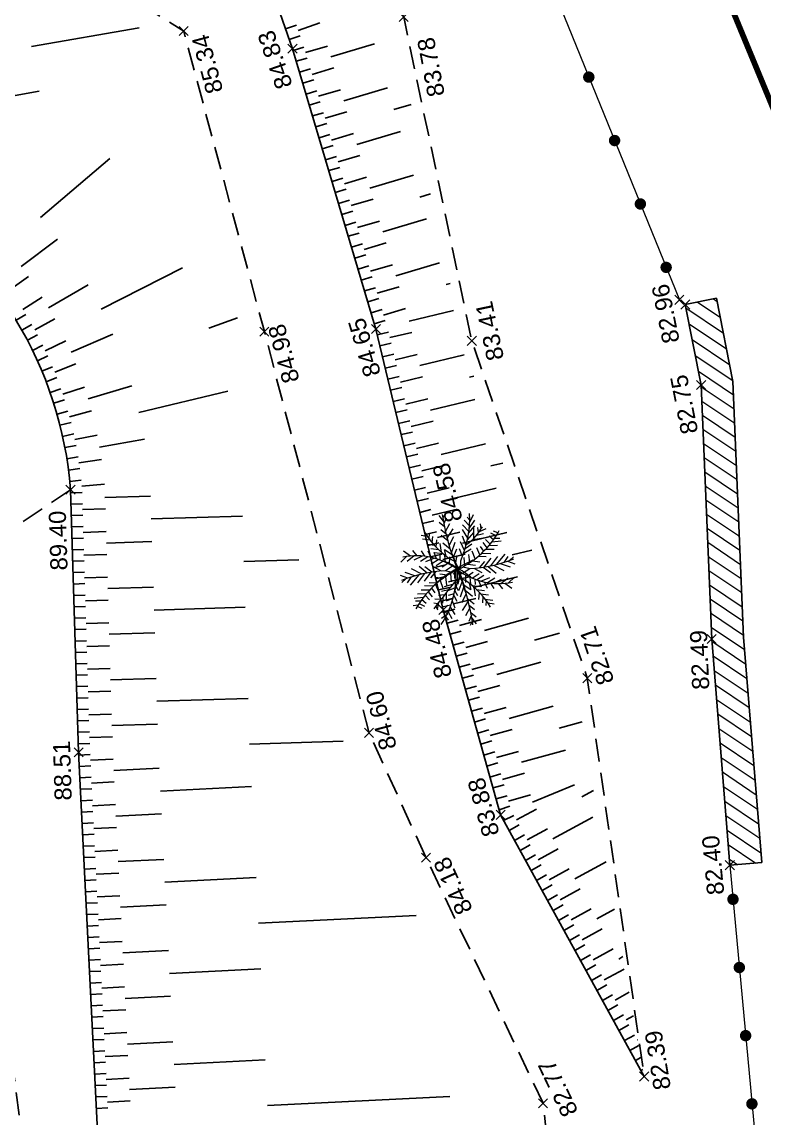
# Model space of a CAD drawing. Extents: x 947 to 1126, y 1788 to 2053.
# Drawn here: x 1051.36 to 1067.63, y 1962.64 to 1986.66 of the extents above; entities that cross this region are included whole.
import ezdxf

# ---------------------------------------------------------------- set-up
doc = ezdxf.new("R2010")
doc.units = 0
doc.header["$LTSCALE"] = 2.5
doc.header["$PDMODE"] = 3
doc.header["$PDSIZE"] = 0.1
doc.linetypes.add('CACH500', pattern=[0.3, 0.2, -0.1])
doc.linetypes.add('FANTOME', pattern=[63.5, 31.75, -6.35, 6.35, -6.35, 6.35, -6.35])
for name, color, linetype in [('Clotures_s', 7, 'Continuous'), ('F_Cadastre_application', 252, 'FANTOME'), ('T_Murs', 7, 'Continuous'), ('T_Talus_barbules', 32, 'Continuous'), ('T_Talus_crête', 34, 'Continuous'), ('T_Talus_Pied', 34, 'CACH500')]:
    doc.layers.add(name, color=color, linetype=linetype)
for name, color, linetype, lineweight in [('T_Clotures', 7, 'Continuous', 0), ('T_Murs_Hachures', 7, 'Continuous', 0), ('T_Végétaux', 65, 'Continuous', 0), ('TOPOALT', 7, 'Continuous', 0), ('TOPOJIS', 7, 'Continuous', 0)]:
    doc.layers.add(name, color=color, linetype=linetype, lineweight=lineweight)
doc.styles.add('Arial', font='arial.ttf')

# ---------------------------------------------------------------- blocks, each defined once
blk = doc.blocks.new('PointTopo')
at = {"color": 0}
blk.add_point((0, 0), dxfattribs=at)
at = {"layer": 'TOPOALT', "style": 'Arial'}
blk.add_attdef('ALT', (0.125, -0.125), '', height=0.375, dxfattribs=at)
blk = doc.blocks.new('v072')
at = {"color": 0, "linetype": 'Continuous'}
for p, q in [((-0.323, 1.124), (-0.277, 1.226)), ((0.263, 1.025), (0.351, 1.207)), ((-0.289, 0.941), (-0.406, 1.036)), ((-0.313, 1.066), (-0.405, 1.19)), ((-0.301, 1), (-0.246, 1.134)), ((-0.266, 0.834), (-0.173, 1.014)), ((0.246, 0.838), (0.105, 0.983)), ((0.259, 0.962), (0.146, 1.088)), ((0.265, 1.088), (0.209, 1.151)), ((0.24, 0.797), (0.377, 0.962)), ((0.253, 0.901), (0.377, 1.088)), ((0.515, 0.892), (0.502, 1.004)), ((-0.661, 0.726), (-0.801, 0.749)), ((-0.627, 0.68), (-0.615, 0.786)), ((-0.555, 0.588), (-0.547, 0.729)), ((-0.253, 0.777), (-0.37, 0.871)), ((-0.216, 0.633), (-0.359, 0.746)), ((-0.231, 0.69), (-0.099, 0.894)), ((-0.186, 0.527), (-0.085, 0.728)), ((0.223, 0.692), (0.105, 0.879)), ((0.184, 0.524), (0.105, 0.732)), ((0.214, 0.652), (0.356, 0.816)), ((0.357, 0.689), (0.354, 0.935)), ((0.417, 0.755), (0.565, 0.795)), ((0.456, 0.804), (0.439, 0.921)), ((0.48, 0.838), (0.628, 0.9)), ((0.784, 0.655), (0.692, 0.733)), ((0.843, 0.742), (0.728, 0.799)), ((0.883, 0.806), (0.787, 0.846)), ((0.866, 0.777), (0.977, 0.79)), ((-0.599, 0.643), (-0.772, 0.667)), ((-0.502, 0.528), (-0.678, 0.55)), ((-0.473, 0.497), (-0.456, 0.653)), ((-0.355, 0.383), (-0.386, 0.575)), ((-0.163, 0.448), (-0.324, 0.581)), ((-0.136, 0.366), (-0.053, 0.604)), ((0.152, 0.417), (0.063, 0.607)), ((0.165, 0.461), (0.314, 0.565)), ((0.326, 0.658), (0.523, 0.69)), ((0.574, 0.407), (0.502, 0.506)), ((0.645, 0.482), (0.557, 0.595)), ((0.713, 0.561), (0.614, 0.663)), ((0.684, 0.527), (0.877, 0.539)), ((0.749, 0.608), (0.953, 0.629)), ((0.809, 0.69), (0.927, 0.69)), ((-1.118, 0.288), (-1.246, 0.167)), ((-1.034, 0.298), (-1.189, 0.408)), ((-0.95, 0.303), (-1.107, 0.176)), ((-0.887, 0.304), (-0.982, 0.418)), ((-0.78, 0.299), (-0.963, 0.21)), ((-0.654, 0.284), (-0.814, 0.181)), ((-0.719, 0.293), (-0.792, 0.414)), ((-0.505, 0.251), (-0.708, 0.169)), ((-0.588, 0.271), (-0.645, 0.406)), ((-0.409, 0.433), (-0.586, 0.453)), ((-0.46, 0.238), (-0.516, 0.375)), ((-0.31, 0.344), (-0.514, 0.369)), ((-0.38, 0.21), (-0.385, 0.323)), ((-0.123, 0.328), (-0.29, 0.437)), ((-0.252, 0.297), (-0.287, 0.435)), ((-0.268, 0.163), (-0.279, 0.312)), ((-0.175, 0.115), (-0.171, 0.279)), ((-0.1, 0.261), (-0.019, 0.46)), ((-0.047, 0.117), (-0.007, 0.314)), ((0.107, 0.292), (0.042, 0.46)), ((0.133, 0.361), (0.293, 0.46)), ((0.158, 0.083), (0.145, 0.265)), ((0.269, 0.154), (0.244, 0.336)), ((0.383, 0.237), (0.321, 0.406)), ((0.486, 0.323), (0.42, 0.478)), ((0.454, 0.296), (0.626, 0.286)), ((0.532, 0.365), (0.725, 0.357)), ((0.584, 0.058), (0.734, 0.253)), ((0.615, 0.449), (0.801, 0.448)), ((0.73, 0.085), (0.878, 0.287)), ((0.852, 0.113), (1.041, 0.343)), ((1.018, 0.16), (1.109, 0.286)), ((1.139, 0.2), (1.225, 0.28)), ((-0.788, -0.098), (-1.01, 0.017)), ((-0.666, -0.073), (-0.846, 0.073)), ((-0.563, -0.055), (-0.72, 0.063)), ((-0.415, 0.223), (-0.577, 0.118)), ((-0.354, -0.03), (-0.53, 0.059)), ((-0.318, 0.186), (-0.469, 0.085)), ((-0.216, 0.137), (-0.341, 0.054)), ((-0.11, 0.077), (-0.264, -0.025)), ((-0.075, 0.19), (-0.172, 0.237)), ((0.066, 0.033), (0.067, 0.195)), ((0.11, -0.077), (0.264, 0.025)), ((0.117, 0.06), (0.271, 0.024)), ((0.221, 0.123), (0.391, 0.097)), ((0.322, 0.191), (0.489, 0.169)), ((0.354, 0.03), (0.53, -0.059)), ((0.48, 0.043), (0.593, 0.178)), ((0.563, 0.055), (0.72, -0.063)), ((0.666, 0.073), (0.846, -0.073)), ((0.788, 0.098), (1.01, -0.017)), ((0.935, 0.135), (1.15, 0.059)), ((1.091, 0.183), (1.25, 0.131)), ((-1.091, -0.183), (-1.25, -0.131)), ((-1.139, -0.2), (-1.225, -0.28)), ((-0.935, -0.135), (-1.15, -0.059)), ((-1.018, -0.16), (-1.109, -0.286)), ((-0.852, -0.113), (-1.041, -0.343)), ((-0.73, -0.085), (-0.878, -0.287)), ((-0.584, -0.058), (-0.734, -0.253)), ((-0.48, -0.043), (-0.593, -0.178)), ((-0.322, -0.191), (-0.489, -0.169)), ((-0.221, -0.123), (-0.391, -0.097)), ((-0.383, -0.237), (-0.321, -0.406)), ((-0.117, -0.06), (-0.271, -0.024)), ((-0.269, -0.154), (-0.244, -0.336)), ((-0.158, -0.083), (-0.145, -0.265)), ((-0.066, -0.033), (-0.067, -0.195)), ((0.047, -0.117), (0.007, -0.314)), ((0.075, -0.19), (0.172, -0.237)), ((0.175, -0.115), (0.171, -0.279)), ((0.216, -0.137), (0.341, -0.054)), ((0.268, -0.163), (0.279, -0.312)), ((0.318, -0.186), (0.469, -0.085)), ((0.38, -0.21), (0.385, -0.323)), ((0.415, -0.223), (0.577, -0.118)), ((0.46, -0.238), (0.516, -0.375)), ((0.505, -0.251), (0.708, -0.169)), ((0.654, -0.284), (0.814, -0.181)), ((0.78, -0.299), (0.963, -0.21)), ((0.95, -0.303), (1.107, -0.176)), ((1.118, -0.288), (1.246, -0.167)), ((-0.615, -0.449), (-0.801, -0.448)), ((-0.532, -0.365), (-0.725, -0.357)), ((-0.454, -0.296), (-0.626, -0.286)), ((-0.574, -0.407), (-0.502, -0.506)), ((-0.486, -0.323), (-0.42, -0.478)), ((-0.203, -0.444), (-0.356, -0.481)), ((-0.113, -0.328), (-0.293, -0.377)), ((-0.053, -0.399), (-0.218, -0.463)), ((-0.063, -0.46), (0, -0.565)), ((0.136, -0.366), (0.053, -0.604)), ((0.123, -0.328), (0.29, -0.437)), ((0.163, -0.448), (0.324, -0.581)), ((0.252, -0.297), (0.287, -0.435)), ((0.31, -0.344), (0.513, -0.369)), ((0.355, -0.383), (0.386, -0.575)), ((0.409, -0.433), (0.586, -0.453)), ((0.588, -0.271), (0.645, -0.406)), ((0.719, -0.293), (0.792, -0.414)), ((0.887, -0.304), (0.982, -0.418)), ((1.034, -0.298), (1.189, -0.408)), ((-0.749, -0.608), (-0.953, -0.629)), ((-0.809, -0.69), (-0.927, -0.69)), ((-0.684, -0.527), (-0.877, -0.539)), ((-0.784, -0.655), (-0.692, -0.733)), ((-0.713, -0.561), (-0.614, -0.663)), ((-0.645, -0.482), (-0.557, -0.595)), ((-0.368, -0.655), (-0.502, -0.649)), ((-0.416, -0.718), (-0.448, -0.863)), ((-0.286, -0.55), (-0.418, -0.565)), ((-0.324, -0.599), (-0.335, -0.732)), ((-0.25, -0.503), (-0.251, -0.649)), ((-0.103, -0.634), (-0.251, -0.69)), ((-0.077, -0.529), (-0.209, -0.565)), ((-0.118, -0.686), (-0.063, -0.837)), ((-0.085, -0.565), (-0.021, -0.69)), ((0.186, -0.527), (0.085, -0.728)), ((0.231, -0.69), (0.099, -0.894)), ((0.216, -0.633), (0.359, -0.746)), ((0.473, -0.497), (0.456, -0.653)), ((0.502, -0.528), (0.678, -0.55)), ((0.555, -0.588), (0.547, -0.729)), ((0.599, -0.643), (0.772, -0.667)), ((0.627, -0.68), (0.615, -0.786)), ((-0.866, -0.777), (-0.977, -0.79)), ((-0.883, -0.806), (-0.787, -0.846)), ((-0.843, -0.742), (-0.728, -0.799)), ((-0.442, -0.751), (-0.523, -0.732)), ((-0.48, -0.801), (-0.439, -0.879)), ((-0.19, -0.887), (-0.356, -0.941)), ((-0.149, -0.781), (-0.314, -0.816)), ((-0.206, -0.922), (-0.126, -1.067)), ((-0.163, -0.818), (-0.063, -0.983)), ((0.266, -0.834), (0.173, -1.014)), ((0.253, -0.777), (0.37, -0.871)), ((0.289, -0.941), (0.406, -1.036)), ((0.661, -0.726), (0.801, -0.749)), ((-0.237, -0.99), (-0.356, -1.067)), ((-0.259, -1.032), (-0.209, -1.109)), ((0.301, -1), (0.246, -1.134)), ((0.323, -1.124), (0.277, -1.226)), ((0.313, -1.066), (0.405, -1.19))]:
    blk.add_line(p, q, dxfattribs=at)
blk.add_lwpolyline([(0.1, -0.261), (0.019, -0.46), (-0.045, -0.334)], dxfattribs=at)
for centre, radius, start, end in [((4.726, 1.968), 5.119, 188.516, 202.606), ((-2.065, 1.135), 2.33, 336.1943, 2.2988), ((1.006, 1.904), 2.042, 212.1217, 234.7352), ((-0.862, 1.836), 2.026, 295.5696, 331.0899), ((-0.449, 1.481), 1.13, 304.4561, 331.4948), ((-0.898, -1.175), 1.479, 52.5989, 101.7634), ((1.956, 1.067), 2.2, 198.8657, 208.393), ((0.88, -1.851), 2.05, 115.4351, 150.987), ((1.012, -1.936), 2.209, 117.8553, 131.0663), ((-0.652, -0.836), 1.079, 53.632, 73.238), ((2.112, -3.783), 4.368, 114.0335, 119.0967), ((0.898, 1.175), 1.479, 232.5989, 281.7634), ((-2.029, -0.932), 2.248, 12.1313, 24.7386), ((-1.716, -2.72), 3.245, 51.2827, 57.6416), ((0.082, 3.177), 3.159, 273.4205, 291.3892), ((-0.082, -3.177), 3.159, 93.4204, 111.3892), ((36.542, -29.153), 46.631, 141.6662, 142.6422), ((-2.044, -0.104), 2.012, 326.851, 2.4966), ((-0.91, -0.115), 0.915, 337.8337, 5.9061), ((-4.726, -1.968), 5.119, 8.516, 22.606), ((-1.006, -1.904), 2.042, 32.1218, 54.7348)]:
    blk.add_arc(centre, radius, start, end, dxfattribs=at)
blk = doc.blocks.new('GeoRond')
at = {"const_width": 0.499}
blk.add_lwpolyline([(-0.2505, 0, 1), (0.2505, 0, 1)], format="xyb", close=True, dxfattribs=at)

msp = doc.modelspace()

# ---------------------------------------------------------------- hatches: boundary and pattern name
at = {"layer": 'T_Murs_Hachures'}
h = msp.add_hatch(dxfattribs=at)
h.set_pattern_fill('_U', color=256, scale=0.25, angle=-33.8363, style=0, pattern_type=0)
h.set_pattern_definition([(326.163716, (0, 0), (0.139205438, 0.207658003), [])])
h.paths.add_polyline_path([(1065.902, 1980.466), (1066.25, 1978.699), (1066.481, 1973.136), (1066.879, 1968.18), (1067.577, 1968.236), (1067.18, 1973.178), (1066.947, 1978.781), (1066.588, 1980.601)])

# ---------------------------------------------------------------- linework, layer by layer
at = {"layer": 'F_Cadastre_application', "ltscale": 0.025, "flags": 128}
msp.add_lwpolyline([(1037.026, 1903.72, 0.125, 0.125, 0), (1031.244, 1915.636, 0.125, 0.125, 0), (1030.131, 1917.841, 0.125, 0.125, 0), (1028.717, 1920.421, 0.125, 0.125, 0), (1026.382, 1924.233, 0.125, 0.125, 0), (1023.067, 1929.33, 0.125, 0.125, 0), (1017.53, 1938.722, 0.125, 0.125, -0.060274), (1017.172, 1939.54, 0.125, 0.125, 0), (1015.696, 1946.146, 0.125, 0.125, 0), (1014.789, 1950.399, 0.125, 0.125, 0), (1014.581, 1951.282, 0.125, 0.125, 0), (1014.094, 1953.034, 0.125, 0.125, 0), (1012.905, 1958.118, 0.125, 0.125, 0), (1011.192, 1964.855, 0.125, 0.125, 0), (1010.302, 1968.743, 0.125, 0.125, 0), (1009.509, 1972.414, 0.125, 0.125, 0), (1007.092, 1982.092, 0.125, 0.125, 0), (1005.526, 1988.586, 0.125, 0.125, -0.078816), (1005.586, 1989.71, 0.125, 0.125, 0), (1006.247, 1992.799, 0.125, 0.125, 0), (1008.021, 2000.243, 0.125, 0.125, 0), (1010.029, 2008.795, 0.125, 0.125, 0), (1010.998, 2012.817, 0.125, 0.125, 0), (1012.021, 2017.071, 0.125, 0.125, 0), (1012.874, 2021.588, 0.125, 0.125, 0), (1013.332, 2024.125, 0.125, 0.125, 0), (1015.778, 2024.338, 0.125, 0.125, 0), (1019.977, 2024.915, 0.125, 0.125, 0), (1026.232, 2025.906, 0.125, 0.125, 0), (1035.496, 2027.208, 0.125, 0.125, 0), (1042.306, 2028.48, 0.125, 0.125, 0), (1045.251, 2023.101, 0.125, 0.125, 0), (1053.746, 2008.297, 0.125, 0.125, 0), (1061.956, 1998.959, 0.125, 0.125, 0), (1072.413, 1973.675, 0.125, 0.125, 0), (1071.321, 1956.278, 0.125, 0.125, 0), (1075.368, 1933.818, 0.125, 0.125, 0), (1081.199, 1920.589, 0.125, 0.125, 0), (1090.069, 1894.221, 0, 0, 0)], format="xyseb", dxfattribs=at)
at = {"layer": 'T_Clotures', "flags": 128}
for points in [[(1062.375, 1988.92), (1065.773, 1980.566)], [(1066.879, 1968.18), (1067.971, 1956.391)]]:
    msp.add_lwpolyline(points, dxfattribs=at)
at = {"layer": 'T_Murs'}
for p, q in [((1066.588, 1980.601), (1065.902, 1980.466)), ((1067.577, 1968.236), (1066.879, 1968.18))]:
    msp.add_line(p, q, dxfattribs=at)
at = {"layer": 'T_Murs', "flags": 128}
for points in [[(1066.588, 1980.601), (1066.947, 1978.781), (1067.18, 1973.178), (1067.577, 1968.236)], [(1065.902, 1980.466), (1066.25, 1978.699), (1066.481, 1973.136), (1066.879, 1968.18)]]:
    msp.add_lwpolyline(points, dxfattribs=at)
at = {"layer": 'T_Talus_barbules'}
for p, q in [((1057.142, 1986.505), (1057.378, 1986.588)), ((1057.419, 1986.47), (1057.891, 1986.634)), ((1051.571, 1986.12), (1053.931, 1986.528)), ((1057.224, 1986.269), (1057.46, 1986.351)), ((1057.305, 1986.033), (1057.544, 1986.104)), ((1057.58, 1985.984), (1058.059, 1986.127)), ((1058.131, 1985.887), (1059.089, 1986.172)), ((1057.376, 1985.793), (1057.616, 1985.864)), ((1057.447, 1985.553), (1057.687, 1985.625)), ((1057.723, 1985.505), (1058.202, 1985.648)), ((1057.519, 1985.314), (1057.758, 1985.385)), ((1049.771, 1984.794), (1051.742, 1985.135)), ((1057.59, 1985.074), (1057.83, 1985.146)), ((1057.865, 1985.026), (1058.344, 1985.168)), ((1058.416, 1984.929), (1059.374, 1985.214)), ((1057.661, 1984.835), (1057.901, 1984.906)), ((1057.733, 1984.595), (1057.972, 1984.666)), ((1058.008, 1984.546), (1058.487, 1984.689)), ((1059.517, 1984.735), (1059.892, 1984.846)), ((1057.804, 1984.355), (1058.043, 1984.427)), ((1057.875, 1984.116), (1058.115, 1984.187)), ((1058.15, 1984.067), (1058.63, 1984.21)), ((1058.701, 1983.97), (1059.659, 1984.255)), ((1057.946, 1983.876), (1058.186, 1983.947)), ((1051.767, 1982.367), (1053.29, 1983.664)), ((1058.018, 1983.637), (1058.257, 1983.708)), ((1058.293, 1983.588), (1058.772, 1983.731)), ((1058.089, 1983.397), (1058.329, 1983.468)), ((1058.16, 1983.157), (1058.4, 1983.229)), ((1058.436, 1983.109), (1058.915, 1983.251)), ((1058.986, 1983.012), (1059.945, 1983.297)), ((1058.232, 1982.918), (1058.471, 1982.989)), ((1058.303, 1982.678), (1058.543, 1982.749)), ((1058.578, 1982.63), (1059.058, 1982.772)), ((1060.087, 1982.818), (1060.32, 1982.887)), ((1058.374, 1982.438), (1058.614, 1982.51)), ((1058.446, 1982.199), (1058.685, 1982.27)), ((1058.721, 1982.15), (1059.2, 1982.293)), ((1059.271, 1982.053), (1060.23, 1982.339)), ((1058.517, 1981.959), (1058.757, 1982.031)), ((1051.346, 1981.294), (1052.145, 1981.897)), ((1058.588, 1981.72), (1058.828, 1981.791)), ((1058.864, 1981.671), (1059.343, 1981.814)), ((1058.66, 1981.48), (1058.899, 1981.551)), ((1053.101, 1980.363), (1054.885, 1981.267)), ((1058.731, 1981.24), (1058.97, 1981.312)), ((1059.006, 1981.192), (1059.485, 1981.334)), ((1059.557, 1981.095), (1060.515, 1981.38)), ((1051.099, 1980.786), (1051.507, 1981.075)), ((1058.802, 1981.001), (1059.042, 1981.072)), ((1051.949, 1980.389), (1052.813, 1980.893)), ((1058.873, 1980.761), (1059.113, 1980.832)), ((1059.149, 1980.713), (1059.628, 1980.855)), ((1060.658, 1980.901), (1060.749, 1980.928)), ((1051.384, 1980.357), (1051.808, 1980.622)), ((1058.945, 1980.522), (1059.184, 1980.593)), ((1059.016, 1980.282), (1059.256, 1980.353)), ((1059.291, 1980.233), (1059.771, 1980.376)), ((1059.852, 1980.098), (1060.824, 1980.331)), ((1051.237, 1980.118), (1051.451, 1980.247)), ((1051.644, 1979.913), (1052.083, 1980.152)), ((1055.46, 1979.944), (1056.089, 1980.174)), ((1059.087, 1980.042), (1059.327, 1980.114)), ((1051.363, 1979.902), (1051.581, 1980.025)), ((1059.152, 1979.801), (1059.395, 1979.859)), ((1059.424, 1979.738), (1059.91, 1979.854)), ((1051.483, 1979.683), (1051.704, 1979.799)), ((1051.876, 1979.453), (1052.329, 1979.666)), ((1052.441, 1979.418), (1053.358, 1979.817)), ((1059.21, 1979.558), (1059.453, 1979.616)), ((1051.596, 1979.46), (1051.821, 1979.57)), ((1059.269, 1979.315), (1059.512, 1979.373)), ((1059.541, 1979.252), (1060.027, 1979.368)), ((1060.086, 1979.125), (1061.058, 1979.359)), ((1051.702, 1979.234), (1051.93, 1979.337)), ((1051.802, 1979.004), (1052.033, 1979.101)), ((1052.081, 1978.981), (1052.546, 1979.167)), ((1059.327, 1979.072), (1059.57, 1979.13)), ((1051.895, 1978.772), (1052.128, 1978.862)), ((1059.386, 1978.829), (1059.629, 1978.887)), ((1059.658, 1978.765), (1060.144, 1978.882)), ((1061.175, 1978.873), (1061.271, 1978.896)), ((1051.981, 1978.537), (1052.217, 1978.62)), ((1052.258, 1978.498), (1052.733, 1978.656)), ((1052.815, 1978.397), (1053.773, 1978.684)), ((1059.444, 1978.585), (1059.687, 1978.644)), ((1053.929, 1978.102), (1055.875, 1978.563)), ((1059.502, 1978.342), (1059.745, 1978.401)), ((1059.775, 1978.279), (1060.261, 1978.396)), ((1060.319, 1978.153), (1061.291, 1978.386)), ((1052.06, 1978.3), (1052.298, 1978.376)), ((1059.561, 1978.099), (1059.804, 1978.158)), ((1052.132, 1978.061), (1052.372, 1978.129)), ((1052.406, 1978.005), (1052.889, 1978.135)), ((1059.619, 1977.856), (1059.862, 1977.915)), ((1059.891, 1977.793), (1060.377, 1977.91)), ((1052.196, 1977.819), (1052.439, 1977.881)), ((1059.677, 1977.613), (1059.92, 1977.671)), ((1052.254, 1977.576), (1052.498, 1977.63)), ((1052.525, 1977.504), (1053.015, 1977.605)), ((1053.066, 1977.338), (1054.051, 1977.511)), ((1059.736, 1977.37), (1059.979, 1977.428)), ((1060.008, 1977.307), (1060.494, 1977.424)), ((1052.305, 1977.331), (1052.55, 1977.378)), ((1059.794, 1977.127), (1060.037, 1977.185)), ((1060.553, 1977.18), (1061.525, 1977.414)), ((1052.348, 1977.085), (1052.595, 1977.125)), ((1052.614, 1976.997), (1053.109, 1977.069)), ((1059.853, 1976.884), (1060.096, 1976.942)), ((1060.125, 1976.821), (1060.611, 1976.937)), ((1061.642, 1976.928), (1061.904, 1976.991)), ((1052.384, 1976.838), (1052.632, 1976.87)), ((1059.911, 1976.641), (1060.154, 1976.699)), ((1052.412, 1976.589), (1052.661, 1976.614)), ((1052.673, 1976.486), (1053.171, 1976.529)), ((1059.969, 1976.398), (1060.212, 1976.456)), ((1052.431, 1976.34), (1052.68, 1976.348)), ((1053.184, 1976.238), (1054.184, 1976.269)), ((1060.242, 1976.334), (1060.728, 1976.451)), ((1060.786, 1976.208), (1061.758, 1976.442)), ((1052.438, 1976.09), (1052.688, 1976.098)), ((1052.692, 1975.973), (1053.192, 1975.988)), ((1060.028, 1976.155), (1060.271, 1976.213)), ((1052.446, 1975.84), (1052.696, 1975.848)), ((1054.199, 1975.769), (1056.198, 1975.83)), ((1060.086, 1975.911), (1060.329, 1975.97)), ((1060.358, 1975.848), (1060.844, 1975.965)), ((1052.454, 1975.59), (1052.703, 1975.598)), ((1060.144, 1975.668), (1060.388, 1975.727)), ((1052.461, 1975.341), (1052.711, 1975.348)), ((1052.707, 1975.473), (1053.207, 1975.488)), ((1053.215, 1975.239), (1054.214, 1975.269)), ((1060.203, 1975.425), (1060.446, 1975.484)), ((1060.475, 1975.362), (1060.961, 1975.479)), ((1061.02, 1975.236), (1061.992, 1975.469)), ((1052.469, 1975.091), (1052.719, 1975.098)), ((1060.261, 1975.182), (1060.504, 1975.241)), ((1062.109, 1974.983), (1062.537, 1975.086)), ((1052.476, 1974.841), (1052.726, 1974.848)), ((1052.723, 1974.973), (1053.222, 1974.989)), ((1056.229, 1974.831), (1057.429, 1974.867)), ((1060.32, 1974.939), (1060.563, 1974.997)), ((1060.592, 1974.876), (1061.078, 1974.993)), ((1052.484, 1974.591), (1052.734, 1974.599)), ((1060.378, 1974.696), (1060.621, 1974.754)), ((1052.492, 1974.341), (1052.742, 1974.349)), ((1052.738, 1974.474), (1053.238, 1974.489)), ((1060.436, 1974.453), (1060.679, 1974.511)), ((1060.709, 1974.39), (1061.195, 1974.507)), ((1061.253, 1974.263), (1062.225, 1974.497)), ((1052.499, 1974.091), (1052.749, 1974.099)), ((1053.245, 1974.239), (1054.245, 1974.27)), ((1060.495, 1974.21), (1060.738, 1974.268)), ((1052.507, 1973.841), (1052.757, 1973.849)), ((1052.753, 1973.974), (1053.253, 1973.989)), ((1054.26, 1973.77), (1056.259, 1973.831)), ((1060.553, 1973.967), (1060.796, 1974.025)), ((1060.825, 1973.904), (1061.312, 1974.02)), ((1052.515, 1973.591), (1052.765, 1973.599)), ((1060.613, 1973.724), (1060.854, 1973.791)), ((1061.504, 1973.324), (1062.467, 1973.593)), ((1052.522, 1973.341), (1052.772, 1973.349)), ((1052.768, 1973.474), (1053.268, 1973.489)), ((1060.681, 1973.483), (1060.921, 1973.551)), ((1060.955, 1973.43), (1061.437, 1973.565)), ((1052.53, 1973.092), (1052.78, 1973.099)), ((1053.276, 1973.239), (1054.275, 1973.27)), ((1060.748, 1973.243), (1060.989, 1973.31)), ((1062.601, 1973.111), (1063.146, 1973.264)), ((1052.784, 1972.974), (1053.283, 1972.99)), ((1060.815, 1973.002), (1061.056, 1973.069)), ((1061.089, 1972.949), (1061.571, 1973.083)), ((1052.538, 1972.842), (1052.787, 1972.849)), ((1060.882, 1972.761), (1061.123, 1972.828)), ((1061.773, 1972.361), (1062.736, 1972.63)), ((1052.545, 1972.592), (1052.795, 1972.599)), ((1052.799, 1972.475), (1053.299, 1972.49)), ((1060.95, 1972.52), (1061.19, 1972.587)), ((1061.224, 1972.467), (1061.706, 1972.602)), ((1052.553, 1972.342), (1052.803, 1972.35)), ((1053.306, 1972.24), (1054.306, 1972.271)), ((1061.017, 1972.279), (1061.258, 1972.347)), ((1052.561, 1972.092), (1052.81, 1972.1)), ((1052.814, 1971.975), (1053.314, 1971.99)), ((1061.084, 1972.039), (1061.325, 1972.106)), ((1061.358, 1971.986), (1061.84, 1972.12)), ((1052.568, 1971.842), (1052.818, 1971.85)), ((1054.321, 1971.771), (1056.32, 1971.832)), ((1061.151, 1971.798), (1061.392, 1971.865)), ((1062.042, 1971.398), (1063.005, 1971.667)), ((1052.576, 1971.592), (1052.826, 1971.6)), ((1052.83, 1971.475), (1053.329, 1971.49)), ((1061.219, 1971.557), (1061.459, 1971.624)), ((1061.493, 1971.504), (1061.975, 1971.638)), ((1052.583, 1971.342), (1052.833, 1971.35)), ((1053.337, 1971.24), (1054.336, 1971.271)), ((1061.286, 1971.316), (1061.527, 1971.384)), ((1063.139, 1971.185), (1063.639, 1971.325)), ((1052.591, 1971.093), (1052.841, 1971.1)), ((1052.845, 1970.975), (1053.345, 1970.991)), ((1061.353, 1971.076), (1061.594, 1971.143)), ((1061.627, 1971.022), (1062.109, 1971.157)), ((1052.599, 1970.843), (1052.849, 1970.85)), ((1056.351, 1970.832), (1058.403, 1970.895)), ((1061.42, 1970.835), (1061.661, 1970.902)), ((1062.311, 1970.435), (1063.274, 1970.704)), ((1052.608, 1970.593), (1052.857, 1970.605)), ((1052.864, 1970.48), (1053.363, 1970.505)), ((1061.488, 1970.594), (1061.728, 1970.661)), ((1061.762, 1970.541), (1062.244, 1970.675)), ((1052.62, 1970.343), (1052.87, 1970.356)), ((1053.375, 1970.256), (1054.374, 1970.306)), ((1061.555, 1970.353), (1061.796, 1970.42)), ((1052.633, 1970.093), (1052.882, 1970.106)), ((1052.888, 1969.981), (1053.388, 1970.006)), ((1061.622, 1970.112), (1061.863, 1970.18)), ((1061.896, 1970.059), (1062.378, 1970.194)), ((1052.645, 1969.844), (1052.895, 1969.856)), ((1054.399, 1969.806), (1056.397, 1969.906)), ((1061.689, 1969.872), (1061.93, 1969.939)), ((1062.553, 1969.558), (1063.477, 1969.941)), ((1063.635, 1969.675), (1063.892, 1969.816)), ((1052.657, 1969.594), (1052.907, 1969.607)), ((1052.913, 1969.482), (1053.413, 1969.507)), ((1061.757, 1969.631), (1061.997, 1969.698)), ((1062.03, 1969.581), (1062.509, 1969.723)), ((1052.67, 1969.344), (1052.92, 1969.357)), ((1053.425, 1969.257), (1054.424, 1969.307)), ((1061.824, 1969.39), (1062.059, 1969.474)), ((1061.921, 1969.161), (1062.146, 1969.269)), ((1062.2, 1969.171), (1062.639, 1969.41)), ((1052.682, 1969.095), (1052.932, 1969.107)), ((1062.041, 1968.942), (1062.26, 1969.062)), ((1062.999, 1968.755), (1063.876, 1969.236)), ((1052.695, 1968.845), (1052.945, 1968.857)), ((1052.938, 1968.982), (1053.438, 1969.007)), ((1062.161, 1968.723), (1062.38, 1968.843)), ((1062.44, 1968.734), (1062.879, 1968.974)), ((1052.707, 1968.595), (1052.957, 1968.608)), ((1062.282, 1968.504), (1062.501, 1968.624)), ((1062.681, 1968.295), (1063.119, 1968.536)), ((1052.72, 1968.346), (1052.969, 1968.358)), ((1052.963, 1968.483), (1053.463, 1968.508)), ((1053.475, 1968.258), (1054.474, 1968.308)), ((1062.402, 1968.285), (1062.621, 1968.405)), ((1052.732, 1968.096), (1052.982, 1968.108)), ((1062.522, 1968.066), (1062.741, 1968.186)), ((1062.922, 1967.857), (1063.36, 1968.098)), ((1063.48, 1967.879), (1064.168, 1968.256)), ((1052.745, 1967.846), (1052.994, 1967.859)), ((1052.988, 1967.984), (1053.487, 1968.008)), ((1054.499, 1967.809), (1056.496, 1967.908)), ((1062.642, 1967.846), (1062.862, 1967.967)), ((1052.757, 1967.597), (1053.007, 1967.609)), ((1062.763, 1967.627), (1062.982, 1967.748)), ((1063.162, 1967.419), (1063.601, 1967.659)), ((1052.77, 1967.347), (1053.019, 1967.359)), ((1053.013, 1967.484), (1053.512, 1967.509)), ((1062.883, 1967.408), (1063.102, 1967.528)), ((1052.782, 1967.097), (1053.032, 1967.11)), ((1053.525, 1967.259), (1054.524, 1967.309)), ((1063.003, 1967.189), (1063.223, 1967.309)), ((1063.124, 1966.97), (1063.343, 1967.09)), ((1063.403, 1966.981), (1063.841, 1967.221)), ((1063.962, 1967.002), (1064.352, 1967.216)), ((1052.794, 1966.847), (1053.044, 1966.86)), ((1053.038, 1966.985), (1053.537, 1967.01)), ((1056.546, 1966.91), (1060.003, 1967.082)), ((1063.244, 1966.751), (1063.463, 1966.871)), ((1052.807, 1966.598), (1053.057, 1966.61)), ((1063.364, 1966.532), (1063.584, 1966.652)), ((1063.644, 1966.542), (1064.082, 1966.783)), ((1053.063, 1966.485), (1053.562, 1966.51)), ((1063.485, 1966.312), (1063.704, 1966.433)), ((1052.819, 1966.348), (1053.069, 1966.361)), ((1053.575, 1966.261), (1054.573, 1966.31)), ((1063.605, 1966.093), (1063.824, 1966.214)), ((1063.884, 1966.104), (1064.323, 1966.345)), ((1064.443, 1966.125), (1064.536, 1966.177)), ((1052.832, 1966.098), (1053.082, 1966.111)), ((1053.088, 1965.986), (1053.587, 1966.011)), ((1054.598, 1965.811), (1056.596, 1965.911)), ((1063.725, 1965.874), (1063.944, 1965.994)), ((1064.125, 1965.666), (1064.563, 1965.906)), ((1052.844, 1965.849), (1053.094, 1965.861)), ((1063.846, 1965.655), (1064.065, 1965.775)), ((1052.857, 1965.599), (1053.106, 1965.612)), ((1053.113, 1965.487), (1053.612, 1965.512)), ((1063.966, 1965.436), (1064.185, 1965.556)), ((1052.869, 1965.349), (1053.119, 1965.362)), ((1053.625, 1965.262), (1054.623, 1965.312)), ((1064.086, 1965.217), (1064.305, 1965.337)), ((1064.366, 1965.227), (1064.674, 1965.397)), ((1052.882, 1965.1), (1053.131, 1965.112)), ((1053.138, 1964.987), (1053.637, 1965.012)), ((1064.207, 1964.998), (1064.426, 1965.118)), ((1052.894, 1964.85), (1053.144, 1964.862)), ((1064.327, 1964.778), (1064.546, 1964.899)), ((1064.606, 1964.789), (1064.766, 1964.877)), ((1052.907, 1964.6), (1053.156, 1964.613)), ((1053.163, 1964.488), (1053.662, 1964.513)), ((1064.447, 1964.559), (1064.666, 1964.68)), ((1064.568, 1964.34), (1064.787, 1964.46)), ((1052.919, 1964.351), (1053.169, 1964.363)), ((1053.674, 1964.263), (1054.673, 1964.313)), ((1064.688, 1964.121), (1064.881, 1964.227)), ((1064.847, 1964.351), (1064.858, 1964.357)), ((1052.932, 1964.101), (1053.181, 1964.113)), ((1053.187, 1963.989), (1053.687, 1964.013)), ((1052.944, 1963.851), (1053.194, 1963.864)), ((1054.698, 1963.814), (1056.696, 1963.913)), ((1064.808, 1963.902), (1064.927, 1963.967)), ((1052.956, 1963.602), (1053.206, 1963.614)), ((1053.212, 1963.489), (1053.712, 1963.514)), ((1064.928, 1963.683), (1064.973, 1963.707)), ((1052.969, 1963.352), (1053.219, 1963.364)), ((1053.724, 1963.264), (1054.723, 1963.314)), ((1052.981, 1963.102), (1053.231, 1963.115)), ((1053.237, 1962.99), (1053.737, 1963.015)), ((1056.745, 1962.914), (1060.74, 1963.114)), ((1052.994, 1962.852), (1053.244, 1962.865))]:
    msp.add_line(p, q, dxfattribs=at)
at = {"layer": 'T_Talus_crête', "flags": 128}
msp.add_lwpolyline([(1052.022, 1998.843), (1055.266, 1991.891), (1057.294, 1986.068), (1059.122, 1979.927), (1060.599, 1973.775), (1061.854, 1969.283), (1065, 1963.552)], dxfattribs=at)
msp.add_lwpolyline([(1045.185, 1995.034), (1046.876, 1991.269), (1048.252, 1983.304), (1048.469, 1982.927, -0.238114), (1052.429, 1976.407), (1052.605, 1970.654), (1053.084, 1961.041), (1051.659, 1953.053), (1052.353, 1949.479), (1051.758, 1941.893), (1052.676, 1936.291), (1052.86, 1934.675), (1056.384, 1923.756), (1056.581, 1920.815)], format="xyb", dxfattribs=at)
at = {"layer": 'T_Talus_Pied', "flags": 128}
for points in [[(1046.191, 2004.615), (1047.227, 2000.902), (1051.634, 1994.151), (1053.397, 1989.201), (1053.694, 1987.206), (1054.909, 1986.455), (1056.677, 1979.87), (1058.972, 1971.08), (1060.219, 1968.347), (1062.786, 1962.965), (1063.583, 1955.274), (1062.93, 1952.512), (1060.876, 1951.195)], [(1052.022, 1998.843), (1056.495, 1992.381), (1059.731, 1986.765), (1061.223, 1979.668), (1063.755, 1972.279), (1065, 1963.552)], [(1052.429, 1976.407), (1049.359, 1974.338), (1050.584, 1968.008), (1051.529, 1961.069), (1050.172, 1954.125), (1050.893, 1950.27), (1050, 1938.726), (1046.109, 1936.938), (1045.256, 1933.588), (1047.173, 1929.753), (1049.698, 1927.302), (1051.101, 1924.947), (1052.151, 1918.344)]]:
    msp.add_lwpolyline(points, dxfattribs=at)

# ---------------------------------------------------------------- block references
at = {"layer": 'Clotures_s', "xscale": 0.25, "yscale": 0.25, "zscale": 0.25}
for p, rotation in [((1063.788, 1985.446), 292.1282152121453), ((1064.353, 1984.057), 292.1282152121453), ((1064.918, 1982.667), 292.1282152121453), ((1065.483, 1981.278), 292.1282152121453), ((1066.948, 1967.433), 275.2916405077166), ((1067.087, 1965.939), 275.2916405077166), ((1067.225, 1964.446), 275.2916405077166), ((1067.363, 1962.952), 275.2916405077166)]:
    msp.add_blockref('GeoRond', p, dxfattribs=dict(at, rotation=rotation))
at = {"layer": 'T_Végétaux'}
msp.add_blockref('v072', (1060.913, 1974.655), dxfattribs=at)
at = {"layer": 'TOPOJIS'}
ref = msp.add_blockref('PointTopo', (1059.731, 1986.765), dxfattribs=dict(at, rotation=299.9468480096383))
ref.add_attrib('ALT', '83.78', (1060.634, 1985.056), dxfattribs={"layer": 'TOPOALT', "height": 0.375, "rotation": 100.7742, "style": 'Arial'})
ref = msp.add_blockref('PointTopo', (1054.909, 1986.455), dxfattribs=dict(at, rotation=285.0244914872426))
ref.add_attrib('ALT', '85.34', (1055.778, 1985.146), dxfattribs={"layer": 'TOPOALT', "height": 0.375, "rotation": 105.0245, "style": 'Arial'})
ref = msp.add_blockref('PointTopo', (1057.294, 1986.068), dxfattribs=dict(at, rotation=289.202582297687))
ref.add_attrib('ALT', '84.83', (1057.302, 1985.268), dxfattribs={"layer": 'TOPOALT', "height": 0.375, "rotation": 109.2026, "style": 'Arial'})
ref = msp.add_blockref('PointTopo', (1065.902, 1980.466), dxfattribs=dict(at, rotation=281.1637156293324))
ref.add_attrib('ALT', '82.96', (1065.782, 1979.655), dxfattribs={"layer": 'TOPOALT', "height": 0.375, "rotation": 101.1637, "style": 'Arial'})
ref = msp.add_blockref('PointTopo', (1061.223, 1979.668), dxfattribs=dict(at, rotation=281.8747295382714))
ref.add_attrib('ALT', '83.41', (1061.932, 1979.281), dxfattribs={"layer": 'TOPOALT', "height": 0.375, "rotation": 101.8747, "style": 'Arial'})
at = {"layer": 'TOPOJIS', "rotation": 292.1282152121453}
msp.add_blockref('PointTopo', (1065.773, 1980.566), dxfattribs=at)
at = {"layer": 'TOPOJIS'}
ref = msp.add_blockref('PointTopo', (1059.122, 1979.927), dxfattribs=dict(at, rotation=286.5727462499737))
ref.add_attrib('ALT', '84.65', (1059.236, 1978.947), dxfattribs={"layer": 'TOPOALT', "height": 0.375, "rotation": 106.5727, "style": 'Arial'})
ref = msp.add_blockref('PointTopo', (1056.677, 1979.87), dxfattribs=dict(at, rotation=285.0244914872426))
ref.add_attrib('ALT', '84.98', (1057.452, 1978.802), dxfattribs={"layer": 'TOPOALT', "height": 0.375, "rotation": 105.0245, "style": 'Arial'})
ref = msp.add_blockref('PointTopo', (1066.25, 1978.699), dxfattribs=dict(at, rotation=281.1637156293324))
ref.add_attrib('ALT', '82.75', (1066.187, 1977.667), dxfattribs={"layer": 'TOPOALT', "height": 0.375, "rotation": 101.1637, "style": 'Arial'})
ref = msp.add_blockref('PointTopo', (1060.913, 1974.655), dxfattribs=dict(at, rotation=283.5034616522319))
ref.add_attrib('ALT', '84.58', (1061.024, 1975.749), dxfattribs={"layer": 'TOPOALT', "height": 0.375, "rotation": 103.5035, "style": 'Arial'})
ref = msp.add_blockref('PointTopo', (1052.429, 1976.407), dxfattribs=dict(at, rotation=271.7527169959417))
ref.add_attrib('ALT', '89.40', (1052.364, 1974.643), dxfattribs={"layer": 'TOPOALT', "height": 0.375, "rotation": 91.7527, "style": 'Arial'})
ref = msp.add_blockref('PointTopo', (1060.599, 1973.775), dxfattribs=dict(at, rotation=283.5034616522319))
ref.add_attrib('ALT', '84.48', (1060.792, 1972.329), dxfattribs={"layer": 'TOPOALT', "height": 0.375, "rotation": 103.5035, "style": 'Arial'})
ref = msp.add_blockref('PointTopo', (1063.755, 1972.279), dxfattribs=dict(at, rotation=288.9178149225896))
ref.add_attrib('ALT', '82.71', (1064.351, 1972.211), dxfattribs={"layer": 'TOPOALT', "height": 0.375, "rotation": 108.9178, "style": 'Arial'})
ref = msp.add_blockref('PointTopo', (1066.481, 1973.136), dxfattribs=dict(at, rotation=272.3789003241641))
ref.add_attrib('ALT', '82.49', (1066.43, 1972.031), dxfattribs={"layer": 'TOPOALT', "height": 0.375, "rotation": 92.3789, "style": 'Arial'})
ref = msp.add_blockref('PointTopo', (1058.972, 1971.08), dxfattribs=dict(at, rotation=284.6356453562352))
ref.add_attrib('ALT', '84.60', (1059.584, 1970.762), dxfattribs={"layer": 'TOPOALT', "height": 0.375, "rotation": 104.6356, "style": 'Arial'})
ref = msp.add_blockref('PointTopo', (1052.605, 1970.654), dxfattribs=dict(at, rotation=271.7527169959417))
ref.add_attrib('ALT', '88.51', (1052.456, 1969.602), dxfattribs={"layer": 'TOPOALT', "height": 0.375, "rotation": 91.7527, "style": 'Arial'})
ref = msp.add_blockref('PointTopo', (1061.854, 1969.283), dxfattribs=dict(at, rotation=285.6050311564237))
ref.add_attrib('ALT', '83.88', (1061.836, 1968.869), dxfattribs={"layer": 'TOPOALT', "height": 0.375, "rotation": 105.605, "style": 'Arial'})
ref = msp.add_blockref('PointTopo', (1066.879, 1968.18), dxfattribs=dict(at, rotation=275.2916405077166))
ref.add_attrib('ALT', '82.40', (1066.758, 1967.545), dxfattribs={"layer": 'TOPOALT', "height": 0.375, "rotation": 95.2916, "style": 'Arial'})
ref = msp.add_blockref('PointTopo', (1060.219, 1968.347), dxfattribs=dict(at, rotation=294.5265818163365))
ref.add_attrib('ALT', '84.18', (1061.253, 1967.209), dxfattribs={"layer": 'TOPOALT', "height": 0.375, "rotation": 114.5266, "style": 'Arial'})
ref = msp.add_blockref('PointTopo', (1065, 1963.552), dxfattribs=dict(at, rotation=298.7680599272942))
ref.add_attrib('ALT', '82.39', (1065.589, 1963.29), dxfattribs={"layer": 'TOPOALT', "height": 0.375, "rotation": 99.2635, "style": 'Arial'})
ref = msp.add_blockref('PointTopo', (1062.786, 1962.965), dxfattribs=dict(at, rotation=295.503634720188))
ref.add_attrib('ALT', '82.77', (1063.563, 1962.784), dxfattribs={"layer": 'TOPOALT', "height": 0.375, "rotation": 115.5036, "style": 'Arial'})

doc.saveas('drawing.dxf')
